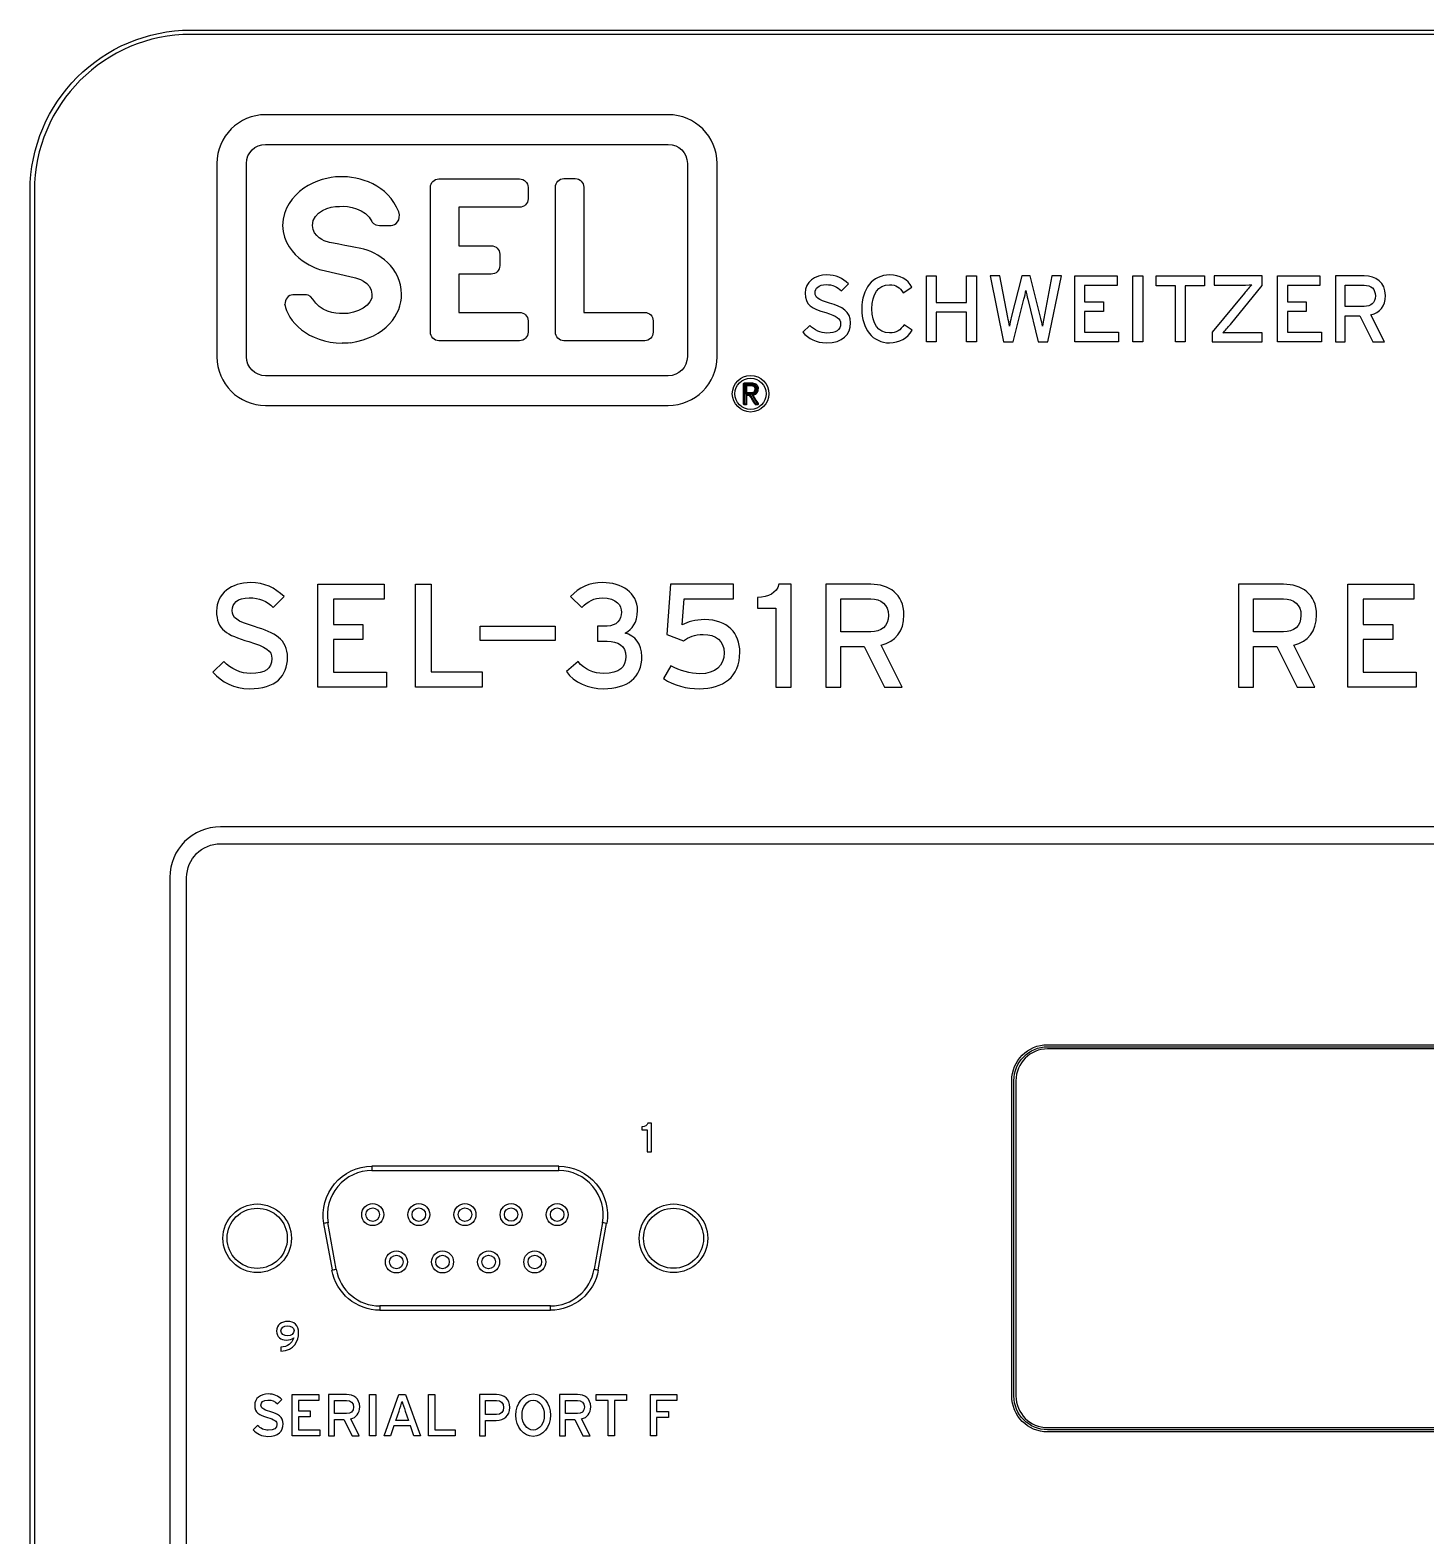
# Model space of a CAD drawing. Extents: x 5.5 to 12.5, y 5.1 to 18.5.
# Drawn here: x 5.5 to 8.799, y 14.94 to 18.498 of the extents above; entities that cross this region are included whole.
import ezdxf

# ---------------------------------------------------------------- set-up
doc = ezdxf.new("R2010")
doc.units = 0
doc.header["$MEASUREMENT"] = 0
doc.layers.get('0').update_dxf_attribs({"linetype": 'CONTINUOUS'})

# ---------------------------------------------------------------- blocks, each defined once
blk = doc.blocks.new('AI9-BLK27')
at = {"color": 7}
blk.add_ellipse((0.0121, 0.0303), major_axis=(-0.0156, -0.0004), ratio=0.778885, dxfattribs=at)
blk.add_open_spline([(-0.0038, -0.0178), (-0.0038, -0.0178), (-0.0038, -0.0082), (-0.0038, -0.0082), (0.0119, -0.0075), (0.0226, -0.0003), (0.0269, 0.0139), (0.0222, 0.0101), (0.0172, 0.0085), (0.009, 0.0085), (-0.0033, 0.0085), (-0.0138, 0.0152), (-0.0138, 0.0297), (-0.0138, 0.0447), (-0.0022, 0.0525), (0.0127, 0.0525), (0.027, 0.0525), (0.0384, 0.0445), (0.0384, 0.0252), (0.0384, 0.0075), (0.0284, -0.0168), (-0.0038, -0.0178)], degree=3, knots=[0, 0, 0, 0, 1, 1, 1, 2, 2, 2, 3, 3, 3, 4, 4, 4, 5, 5, 5, 6, 6, 6, 7, 7, 7, 7], dxfattribs=at)
blk = doc.blocks.new('AI9-BLK26')
at = {"color": 7}
blk.add_open_spline([(0.0009, -0.034), (0.0009, -0.034), (0.0009, 0.0182), (0.0009, 0.0182), (0.0009, 0.0182), (-0.0111, 0.0182), (-0.0111, 0.0182), (-0.0111, 0.0182), (-0.0111, 0.0252), (-0.0111, 0.0252), (-0.004, 0.0258), (0.0016, 0.028), (0.0028, 0.034), (0.0028, 0.034), (0.0111, 0.034), (0.0111, 0.034), (0.0111, 0.034), (0.0111, -0.034), (0.0111, -0.034), (0.0111, -0.034), (0.0009, -0.034), (0.0009, -0.034)], degree=3, knots=[0, 0, 0, 0, 1, 1, 1, 2, 2, 2, 3, 3, 3, 4, 4, 4, 5, 5, 5, 6, 6, 6, 7, 7, 7, 7], dxfattribs=at)
blk = doc.blocks.new('AI9-BLK25')
at = {"color": 7}
for points in [[(-0.385, -0.0486), (-0.385, 0.0486), (-0.3223, 0.0486), (-0.3223, 0.0345), (-0.3703, 0.0345), (-0.3703, 0.0103), (-0.3424, 0.0103), (-0.3424, -0.0038), (-0.3703, -0.0038), (-0.3703, -0.0345), (-0.3202, -0.0345), (-0.3202, -0.0486)], [(-0.2024, -0.0486), (-0.2024, 0.0486), (-0.1879, 0.0486), (-0.1879, -0.0486)], [(-0.0977, -0.0486), (-0.1059, -0.0255), (-0.1449, -0.0255), (-0.153, -0.0486), (-0.1679, -0.0486), (-0.133, 0.0486), (-0.1177, 0.0486), (-0.0822, -0.0486)], [(-0.063, -0.0486), (-0.063, 0.0486), (-0.0484, 0.0486), (-0.0484, -0.0343), (0, -0.0343), (0, -0.0486)], [(0.3762, 0.0343), (0.3762, -0.0486), (0.3617, -0.0486), (0.3617, 0.0343), (0.3333, 0.0343), (0.3333, 0.0486), (0.4046, 0.0486), (0.4046, 0.0343)], [(0.4759, 0.0343), (0.4759, 0.009), (0.5038, 0.009), (0.5038, -0.0053), (0.4759, -0.0053), (0.4759, -0.0486), (0.4613, -0.0486), (0.4613, 0.0486), (0.524, 0.0486), (0.524, 0.0343)]]:
    blk.add_lwpolyline(points, close=True, dxfattribs=at)
for major_axis, ratio in [((0, -0.0501), 0.821306), ((0, 0.0355), 0.737864)]:
    blk.add_ellipse((0.1843, 0), major_axis=major_axis, ratio=ratio, dxfattribs=at)
for points, knots in [([(-0.4427, -0.0501), (-0.4568, -0.0501), (-0.469, -0.0441), (-0.4773, -0.0345), (-0.4773, -0.0345), (-0.467, -0.0243), (-0.467, -0.0243), (-0.4604, -0.0314), (-0.4508, -0.0358), (-0.4417, -0.0358), (-0.4281, -0.0358), (-0.4215, -0.0312), (-0.4215, -0.0217), (-0.4215, -0.0141), (-0.4272, -0.0103), (-0.4434, -0.0055), (-0.4641, 0.0005), (-0.4739, 0.0057), (-0.4739, 0.0231), (-0.4739, 0.0398), (-0.4597, 0.0501), (-0.4418, 0.0501), (-0.4286, 0.0501), (-0.4186, 0.0453), (-0.41, 0.037), (-0.41, 0.037), (-0.4203, 0.0265), (-0.4203, 0.0265), (-0.4263, 0.0327), (-0.4332, 0.0358), (-0.4429, 0.0358), (-0.4542, 0.0358), (-0.4591, 0.0303), (-0.4591, 0.0238), (-0.4591, 0.0169), (-0.4548, 0.0136), (-0.4379, 0.0086), (-0.4188, 0.0028), (-0.4067, -0.0033), (-0.4067, -0.0207), (-0.4067, -0.0382), (-0.4179, -0.0501), (-0.4427, -0.0501)], [0, 0, 0, 0, 1, 1, 1, 2, 2, 2, 3, 3, 3, 4, 4, 4, 5, 5, 5, 6, 6, 6, 7, 7, 7, 8, 8, 8, 9, 9, 9, 10, 10, 10, 11, 11, 11, 12, 12, 12, 13, 13, 13, 14, 14, 14, 14]), ([(-0.247, -0.009), (-0.247, -0.009), (-0.2272, -0.0486), (-0.2272, -0.0486), (-0.2272, -0.0486), (-0.2439, -0.0486), (-0.2439, -0.0486), (-0.2439, -0.0486), (-0.2634, -0.0102), (-0.2634, -0.0102), (-0.2634, -0.0102), (-0.2853, -0.0102), (-0.2853, -0.0102), (-0.2853, -0.0102), (-0.2853, -0.0486), (-0.2853, -0.0486), (-0.2853, -0.0486), (-0.2996, -0.0486), (-0.2996, -0.0486), (-0.2996, -0.0486), (-0.2996, 0.0486), (-0.2996, 0.0486), (-0.2996, 0.0486), (-0.2568, 0.0486), (-0.2568, 0.0486), (-0.24, 0.0486), (-0.2257, 0.0396), (-0.2257, 0.0196), (-0.2257, 0.004), (-0.2339, -0.0055), (-0.247, -0.009)], [0, 0, 0, 0, 1, 1, 1, 2, 2, 2, 3, 3, 3, 4, 4, 4, 5, 5, 5, 6, 6, 6, 7, 7, 7, 8, 8, 8, 9, 9, 9, 10, 10, 10, 10]), ([(0.0968, -0.0124), (0.0968, -0.0124), (0.0715, -0.0124), (0.0715, -0.0124), (0.0715, -0.0124), (0.0715, -0.0486), (0.0715, -0.0486), (0.0715, -0.0486), (0.0572, -0.0486), (0.0572, -0.0486), (0.0572, -0.0486), (0.0572, 0.0486), (0.0572, 0.0486), (0.0572, 0.0486), (0.0978, 0.0486), (0.0978, 0.0486), (0.1158, 0.0486), (0.129, 0.0384), (0.129, 0.0183), (0.129, -0.0017), (0.1158, -0.0124), (0.0968, -0.0124)], [0, 0, 0, 0, 1, 1, 1, 2, 2, 2, 3, 3, 3, 4, 4, 4, 5, 5, 5, 6, 6, 6, 7, 7, 7, 7]), ([(0.2989, -0.009), (0.2989, -0.009), (0.3187, -0.0486), (0.3187, -0.0486), (0.3187, -0.0486), (0.3018, -0.0486), (0.3018, -0.0486), (0.3018, -0.0486), (0.2825, -0.0102), (0.2825, -0.0102), (0.2825, -0.0102), (0.2606, -0.0102), (0.2606, -0.0102), (0.2606, -0.0102), (0.2606, -0.0486), (0.2606, -0.0486), (0.2606, -0.0486), (0.2463, -0.0486), (0.2463, -0.0486), (0.2463, -0.0486), (0.2463, 0.0486), (0.2463, 0.0486), (0.2463, 0.0486), (0.2889, 0.0486), (0.2889, 0.0486), (0.3059, 0.0486), (0.3202, 0.0396), (0.3202, 0.0196), (0.3202, 0.004), (0.312, -0.0055), (0.2989, -0.009)], [0, 0, 0, 0, 1, 1, 1, 2, 2, 2, 3, 3, 3, 4, 4, 4, 5, 5, 5, 6, 6, 6, 7, 7, 7, 8, 8, 8, 9, 9, 9, 10, 10, 10, 10]), ([(-0.2568, 0.0348), (-0.2568, 0.0348), (-0.2853, 0.0348), (-0.2853, 0.0348), (-0.2853, 0.0348), (-0.2853, 0.0036), (-0.2853, 0.0036), (-0.2853, 0.0036), (-0.2568, 0.0036), (-0.2568, 0.0036), (-0.2472, 0.0036), (-0.2403, 0.0086), (-0.2403, 0.0191), (-0.2403, 0.0293), (-0.247, 0.0348), (-0.2568, 0.0348)], [0, 0, 0, 0, 1, 1, 1, 2, 2, 2, 3, 3, 3, 4, 4, 4, 5, 5, 5, 5]), ([(-0.1182, 0.0098), (-0.1206, 0.0169), (-0.1244, 0.0281), (-0.1256, 0.0322), (-0.1266, 0.0281), (-0.1301, 0.0169), (-0.1326, 0.0096), (-0.1326, 0.0096), (-0.1404, -0.0126), (-0.1404, -0.0126), (-0.1404, -0.0126), (-0.1104, -0.0126), (-0.1104, -0.0126), (-0.1104, -0.0126), (-0.1182, 0.0098), (-0.1182, 0.0098)], [0, 0, 0, 0, 1, 1, 1, 2, 2, 2, 3, 3, 3, 4, 4, 4, 5, 5, 5, 5]), ([(0.0975, 0.0348), (0.0975, 0.0348), (0.0715, 0.0348), (0.0715, 0.0348), (0.0715, 0.0348), (0.0715, 0.0014), (0.0715, 0.0014), (0.0715, 0.0014), (0.0975, 0.0014), (0.0975, 0.0014), (0.1087, 0.0014), (0.1142, 0.0078), (0.1142, 0.0183), (0.1142, 0.0289), (0.1077, 0.0348), (0.0975, 0.0348)], [0, 0, 0, 0, 1, 1, 1, 2, 2, 2, 3, 3, 3, 4, 4, 4, 5, 5, 5, 5]), ([(0.2889, 0.0348), (0.2889, 0.0348), (0.2606, 0.0348), (0.2606, 0.0348), (0.2606, 0.0348), (0.2606, 0.0036), (0.2606, 0.0036), (0.2606, 0.0036), (0.2889, 0.0036), (0.2889, 0.0036), (0.2987, 0.0036), (0.3054, 0.0086), (0.3054, 0.0191), (0.3054, 0.0293), (0.2989, 0.0348), (0.2889, 0.0348)], [0, 0, 0, 0, 1, 1, 1, 2, 2, 2, 3, 3, 3, 4, 4, 4, 5, 5, 5, 5])]:
    blk.add_open_spline(points, degree=3, knots=knots, dxfattribs=at)
blk = doc.blocks.new('AI9-BLK24')
at = {"color": 7}
for points in [[(-0.0076, -0.0146), (-0.011, -0.0146), (-0.0246, 0.0079), (-0.0351, 0.0079), (-0.0351, -0.0146), (-0.0384, -0.0146), (-0.0384, 0.0336), (-0.0198, 0.0336), (-0.0127, 0.0314), (-0.0103, 0.0291), (-0.0079, 0.0243), (-0.0079, 0.0172), (-0.0103, 0.0126), (-0.0127, 0.0102), (-0.0198, 0.0079), (-0.021, 0.0079)], [(-0.0112, 0.0176), (-0.0112, 0.0243), (-0.0134, 0.0284), (-0.0195, 0.0303), (-0.0351, 0.0303), (-0.0351, 0.0112), (-0.02, 0.0112), (-0.0134, 0.0133)]]:
    blk.add_lwpolyline(points, close=True, dxfattribs=at)
for points, knots in [([(-0.0403, 0.0336), (-0.0403, 0.0336), (-0.0403, -0.0146), (-0.0403, -0.0146), (-0.0403, -0.0158), (-0.0394, -0.0167), (-0.0384, -0.0167), (-0.0384, -0.0167), (-0.0351, -0.0167), (-0.0351, -0.0167), (-0.0339, -0.0167), (-0.0331, -0.0158), (-0.0331, -0.0146), (-0.0331, -0.0146), (-0.0331, 0.0026), (-0.0331, 0.0059), (-0.0308, 0.0059), (-0.0272, 0.0059), (-0.0258, 0.0059), (-0.0246, 0.0041), (-0.0127, -0.0157), (-0.0127, -0.0157), (-0.0124, -0.0164), (-0.0119, -0.0167), (-0.011, -0.0167), (-0.011, -0.0167), (-0.0076, -0.0167), (-0.0076, -0.0167), (-0.0069, -0.0167), (-0.0062, -0.0162), (-0.0059, -0.0157), (-0.0057, -0.0153), (-0.0055, -0.015), (-0.0055, -0.0146), (-0.0055, -0.0143), (-0.0057, -0.014), (-0.0059, -0.0136), (-0.0059, -0.0136), (-0.0155, 0.0024), (-0.0179, 0.0064), (-0.0162, 0.0069), (-0.0121, 0.0083), (-0.0121, 0.0083), (-0.0121, 0.0083), (-0.009, 0.0112), (-0.009, 0.0112), (-0.009, 0.0112), (-0.0062, 0.0164), (-0.0062, 0.0164), (-0.0062, 0.0164), (-0.006, 0.0243), (-0.006, 0.0243), (-0.006, 0.0243), (-0.0084, 0.03), (-0.0084, 0.03), (-0.0084, 0.03), (-0.0114, 0.0329), (-0.0114, 0.0329), (-0.0114, 0.0329), (-0.0191, 0.0355), (-0.0191, 0.0355), (-0.0191, 0.0355), (-0.0384, 0.0357), (-0.0384, 0.0357), (-0.0394, 0.0357), (-0.0403, 0.0348), (-0.0403, 0.0336)], [0, 0, 0, 0, 1, 1, 1, 2, 2, 2, 3, 3, 3, 4, 4, 4, 5, 5, 5, 6, 6, 6, 7, 7, 7, 8, 8, 8, 9, 9, 9, 10, 10, 10, 11, 11, 11, 12, 12, 12, 13, 13, 13, 14, 14, 14, 15, 15, 15, 16, 16, 16, 17, 17, 17, 18, 18, 18, 19, 19, 19, 20, 20, 20, 21, 21, 21, 22, 22, 22, 22]), ([(-0.037, 0.0303), (-0.037, 0.0303), (-0.037, 0.0112), (-0.037, 0.0112), (-0.037, 0.01), (-0.0362, 0.0091), (-0.0351, 0.0091), (-0.0351, 0.0091), (-0.02, 0.0091), (-0.02, 0.0091), (-0.02, 0.0091), (-0.0129, 0.0114), (-0.0129, 0.0114), (-0.0129, 0.0114), (-0.0095, 0.0167), (-0.0095, 0.0167), (-0.0093, 0.0169), (-0.0093, 0.0172), (-0.0093, 0.0176), (-0.0093, 0.0176), (-0.0093, 0.0243), (-0.0093, 0.0243), (-0.0093, 0.0243), (-0.0117, 0.0293), (-0.0117, 0.0293), (-0.0117, 0.0293), (-0.0189, 0.0322), (-0.0189, 0.0322), (-0.0189, 0.0322), (-0.0351, 0.0324), (-0.0351, 0.0324), (-0.0362, 0.0324), (-0.037, 0.0315), (-0.037, 0.0303)], [0, 0, 0, 0, 1, 1, 1, 2, 2, 2, 3, 3, 3, 4, 4, 4, 5, 5, 5, 6, 6, 6, 7, 7, 7, 8, 8, 8, 9, 9, 9, 10, 10, 10, 11, 11, 11, 11]), ([(-0.0198, 0.0317), (-0.0198, 0.0317), (-0.0134, 0.0295), (-0.0134, 0.0295), (-0.0134, 0.0295), (-0.0117, 0.0276), (-0.0117, 0.0276), (-0.0117, 0.0276), (-0.0098, 0.0234), (-0.0098, 0.0234), (-0.0098, 0.0234), (-0.01, 0.0172), (-0.01, 0.0172), (-0.01, 0.0172), (-0.0121, 0.0134), (-0.0121, 0.0134), (-0.0121, 0.0134), (-0.0141, 0.0117), (-0.0141, 0.0117), (-0.0141, 0.0117), (-0.0203, 0.0098), (-0.0203, 0.0098), (-0.021, 0.0096), (-0.022, 0.0091), (-0.0222, 0.0086), (-0.0224, 0.0084), (-0.0224, 0.0083), (-0.0224, 0.0083), (-0.0226, 0.0083), (-0.0229, 0.009), (-0.0229, 0.009), (-0.0233, 0.0095), (-0.0239, 0.01), (-0.0246, 0.01), (-0.0246, 0.01), (-0.0351, 0.01), (-0.0351, 0.01), (-0.0358, 0.01), (-0.036, 0.0091), (-0.0363, 0.0086), (-0.0363, 0.0202), (-0.0363, 0.0298), (-0.0363, 0.0317), (-0.0332, 0.0317), (-0.0198, 0.0317), (-0.0198, 0.0317)], [0, 0, 0, 0, 1, 1, 1, 2, 2, 2, 3, 3, 3, 4, 4, 4, 5, 5, 5, 6, 6, 6, 7, 7, 7, 8, 8, 8, 9, 9, 9, 10, 10, 10, 11, 11, 11, 12, 12, 12, 13, 13, 13, 14, 14, 14, 15, 15, 15, 15]), ([(-0.0195, 0.0284), (-0.0195, 0.0284), (-0.014, 0.0265), (-0.014, 0.0265), (-0.014, 0.0265), (-0.0129, 0.0234), (-0.0129, 0.0234), (-0.0129, 0.0234), (-0.0131, 0.0189), (-0.0133, 0.0181), (-0.0136, 0.0174), (-0.0152, 0.0143), (-0.0152, 0.0143), (-0.0152, 0.0143), (-0.0205, 0.0131), (-0.0205, 0.0131), (-0.0205, 0.0131), (-0.0301, 0.0131), (-0.0331, 0.0131), (-0.0331, 0.016), (-0.0331, 0.0255), (-0.0331, 0.0284), (-0.0301, 0.0284), (-0.0195, 0.0284), (-0.0195, 0.0284)], [0, 0, 0, 0, 1, 1, 1, 2, 2, 2, 3, 3, 3, 4, 4, 4, 5, 5, 5, 6, 6, 6, 7, 7, 7, 8, 8, 8, 8])]:
    blk.add_open_spline(points, degree=3, knots=knots, dxfattribs=at)
blk = doc.blocks.new('AI9-BLK23')
at = {"color": 7}
for radius in [0.0432, 0.0369]:
    blk.add_circle((-0.0236, 0.0098), radius, dxfattribs=at)
blk.add_blockref('AI9-BLK24', (0, 0), dxfattribs=at)

msp = doc.modelspace()

# ---------------------------------------------------------------- linework, layer by layer
at = {"color": 7}
for points in [[(7.7129, 17.7617), (7.7129, 17.8315), (7.6414, 17.8315), (7.6414, 17.7617), (7.618, 17.7617), (7.618, 17.9173), (7.6414, 17.9173), (7.6414, 17.8544), (7.7129, 17.8544), (7.7129, 17.9173), (7.7363, 17.9173), (7.7363, 17.7617)], [(7.9685, 17.7617), (7.9685, 17.9173), (8.0688, 17.9173), (8.0688, 17.8947), (7.9918, 17.8947), (7.9918, 17.8563), (8.0365, 17.8563), (8.0365, 17.8335), (7.9918, 17.8335), (7.9918, 17.7844), (8.072, 17.7844), (8.072, 17.7617)], [(8.1063, 17.7617), (8.1063, 17.9173), (8.1296, 17.9173), (8.1296, 17.7617)], [(8.23, 17.8943), (8.23, 17.7617), (8.2067, 17.7617), (8.2067, 17.8943), (8.1614, 17.8943), (8.1614, 17.9173), (8.2753, 17.9173), (8.2753, 17.8943)], [(8.4481, 17.7617), (8.4481, 17.9173), (8.5483, 17.9173), (8.5483, 17.8947), (8.4713, 17.8947), (8.4713, 17.8563), (8.5159, 17.8563), (8.5159, 17.8335), (8.4713, 17.8335), (8.4713, 17.7844), (8.5516, 17.7844), (8.5516, 17.7617)], [(6.1798, 16.9457), (6.1798, 17.1888), (6.3364, 17.1888), (6.3364, 17.1535), (6.2163, 17.1535), (6.2163, 17.0934), (6.2861, 17.0934), (6.2861, 17.0579), (6.2163, 17.0579), (6.2163, 16.9812), (6.3416, 16.9812), (6.3416, 16.9457)], [(6.4106, 16.9457), (6.4106, 17.1888), (6.4472, 17.1888), (6.4472, 16.9816), (6.5684, 16.9816), (6.5684, 16.9457)], [(8.6138, 16.9457), (8.6138, 17.1888), (8.7704, 17.1888), (8.7704, 17.1535), (8.6503, 17.1535), (8.6503, 17.0934), (8.7201, 17.0934), (8.7201, 17.0579), (8.6503, 17.0579), (8.6503, 16.9812), (8.7755, 16.9812), (8.7755, 16.9457)], [(6.5631, 17.0562), (6.5631, 17.0896), (6.7402, 17.0896), (6.7402, 17.0562)], [(6.3075, 15.8133), (6.3075, 15.8033), (6.7495, 15.8033), (6.7495, 15.8133)], [(6.1934, 15.6783), (6.2134, 15.5684), (6.2232, 15.5701), (6.2032, 15.6802)], [(6.8325, 15.5701), (6.8423, 15.5684), (6.8623, 15.6783), (6.8525, 15.6802)], [(6.3264, 15.4833), (6.3264, 15.4733), (6.7293, 15.4733), (6.7293, 15.4833)]]:
    msp.add_lwpolyline(points, close=True, dxfattribs=at)
for centre, radius in [((6.0364, 15.6433), 0.081), ((6.0364, 15.6433), 0.0711), ((6.3093, 15.6993), 0.026), ((6.3093, 15.6993), 0.016), ((6.4184, 15.6993), 0.026), ((6.4184, 15.6993), 0.016), ((6.5274, 15.6993), 0.026), ((6.5274, 15.6993), 0.016), ((6.6365, 15.6993), 0.026), ((6.6364, 15.6993), 0.0159), ((6.7453, 15.6993), 0.026), ((6.7453, 15.6993), 0.016), ((7.0204, 15.6433), 0.081), ((7.0204, 15.6433), 0.071), ((6.3653, 15.5873), 0.026), ((6.3653, 15.5873), 0.016), ((6.4744, 15.5873), 0.026), ((6.4744, 15.5873), 0.016), ((6.5834, 15.5873), 0.026), ((6.5834, 15.5873), 0.016), ((6.6924, 15.5873), 0.026), ((6.6924, 15.5873), 0.016)]:
    msp.add_circle(centre, radius, dxfattribs=at)
for points, knots in [([(5.8796, 18.4983), (5.6701, 18.4983), (5.4996, 18.3279), (5.4996, 18.1183), (5.4996, 18.1183), (5.4996, 5.8684), (5.4996, 5.8684), (5.4996, 5.6589), (5.6701, 5.4884), (5.8796, 5.4884), (5.8796, 5.4884), (12.1297, 5.4884), (12.1297, 5.4884), (12.3391, 5.4884), (12.5097, 5.6589), (12.5097, 5.8684), (12.5097, 5.8684), (12.5097, 18.1183), (12.5097, 18.1183), (12.5097, 18.3279), (12.3391, 18.4983), (12.1297, 18.4983), (12.1297, 18.4983), (5.8796, 18.4983), (5.8796, 18.4983)], [0, 0, 0, 0, 1, 1, 1, 2, 2, 2, 3, 3, 3, 4, 4, 4, 5, 5, 5, 6, 6, 6, 7, 7, 7, 8, 8, 8, 8]), ([(5.5096, 5.8684), (5.5096, 5.8684), (5.5096, 18.1183), (5.5096, 18.1183), (5.5096, 18.3224), (5.6756, 18.4883), (5.8796, 18.4883), (5.8796, 18.4883), (12.1297, 18.4883), (12.1297, 18.4883), (12.3336, 18.4883), (12.4997, 18.3224), (12.4997, 18.1183), (12.4997, 18.1183), (12.4997, 5.8684), (12.4997, 5.8684), (12.4997, 5.6644), (12.3336, 5.4984), (12.1297, 5.4984), (12.1297, 5.4984), (5.8796, 5.4984), (5.8796, 5.4984), (5.6756, 5.4984), (5.5096, 5.6644), (5.5096, 5.8684)], [0, 0, 0, 0, 1, 1, 1, 2, 2, 2, 3, 3, 3, 4, 4, 4, 5, 5, 5, 6, 6, 6, 7, 7, 7, 8, 8, 8, 8]), ([(7.008, 18.2983), (7.0716, 18.2983), (7.1231, 18.2468), (7.1231, 18.1834), (7.1231, 18.1834), (7.1231, 17.7264), (7.1231, 17.7264), (7.1231, 17.6628), (7.0716, 17.6113), (7.008, 17.6113), (7.008, 17.6113), (6.0561, 17.6113), (6.0561, 17.6113), (5.9927, 17.6113), (5.9411, 17.6628), (5.9411, 17.7264), (5.9411, 17.7264), (5.9411, 18.1834), (5.9411, 18.1834), (5.9411, 18.2468), (5.9927, 18.2983), (6.0561, 18.2983), (6.0561, 18.2983), (7.008, 18.2983), (7.008, 18.2983)], [0, 0, 0, 0, 1, 1, 1, 2, 2, 2, 3, 3, 3, 4, 4, 4, 5, 5, 5, 6, 6, 6, 7, 7, 7, 8, 8, 8, 8]), ([(6.0561, 18.2283), (6.0313, 18.2283), (6.011, 18.2082), (6.011, 18.1834), (6.011, 18.1834), (6.011, 17.7264), (6.011, 17.7264), (6.011, 17.7016), (6.0313, 17.6813), (6.0561, 17.6813), (6.0561, 17.6813), (7.008, 17.6813), (7.008, 17.6813), (7.0328, 17.6813), (7.0531, 17.7016), (7.0531, 17.7264), (7.0531, 17.7264), (7.0531, 18.1834), (7.0531, 18.1834), (7.0531, 18.2082), (7.0328, 18.2283), (7.008, 18.2283), (7.008, 18.2283), (6.0561, 18.2283), (6.0561, 18.2283)], [0, 0, 0, 0, 1, 1, 1, 2, 2, 2, 3, 3, 3, 4, 4, 4, 5, 5, 5, 6, 6, 6, 7, 7, 7, 8, 8, 8, 8]), ([(6.2568, 17.7595), (6.3419, 17.7722), (6.3776, 17.827), (6.3776, 17.874), (6.3776, 17.9376), (6.3211, 17.9743), (6.2809, 17.9822), (6.2799, 17.9824), (6.2075, 17.9967), (6.2027, 17.9977), (6.1976, 17.9994), (6.1669, 18.0096), (6.1669, 18.0368), (6.1676, 18.0704), (6.2077, 18.0818), (6.2306, 18.0818), (6.2306, 18.0818), (6.2306, 18.0818), (6.2306, 18.0818), (6.2527, 18.0835), (6.2916, 18.0771), (6.3076, 18.0458), (6.3076, 18.0458), (6.3116, 18.0368), (6.3257, 18.0368), (6.3397, 18.0368), (6.3421, 18.0368), (6.3526, 18.0368), (6.3633, 18.0368), (6.3774, 18.0489), (6.3707, 18.0688), (6.346, 18.1322), (6.2785, 18.1539), (6.2306, 18.1517), (6.1827, 18.1517), (6.099, 18.1174), (6.0964, 18.0368), (6.099, 17.956), (6.1876, 17.9317), (6.1876, 17.9317), (6.1876, 17.9317), (6.2656, 17.9138), (6.2656, 17.9138), (6.2687, 17.9138), (6.3076, 17.9026), (6.3076, 17.874), (6.3106, 17.8502), (6.2727, 17.8263), (6.2379, 17.8287), (6.2217, 17.8268), (6.1836, 17.8339), (6.1676, 17.8628), (6.1622, 17.8728), (6.1507, 17.8728), (6.1507, 17.8728), (6.1507, 17.8728), (6.1316, 17.8728), (6.1207, 17.8728), (6.1097, 17.8728), (6.1018, 17.8621), (6.1018, 17.8501), (6.1018, 17.8453), (6.1018, 17.8501), (6.1018, 17.8501), (6.1068, 17.8123), (6.1564, 17.7588), (6.2375, 17.7588)], [0, 0, 0, 0, 1, 1, 1, 2, 2, 2, 3, 3, 3, 4, 4, 4, 5, 5, 5, 6, 6, 6, 7, 7, 7, 8, 8, 8, 9, 9, 9, 10, 10, 10, 11, 11, 11, 12, 12, 12, 13, 13, 13, 14, 14, 14, 15, 15, 15, 16, 16, 16, 17, 17, 17, 18, 18, 18, 19, 19, 19, 20, 20, 20, 21, 21, 21, 22, 22, 22, 22]), ([(6.9522, 17.8313), (6.9522, 17.8313), (6.8082, 17.8313), (6.8082, 17.8313), (6.8082, 17.8313), (6.8082, 18.1274), (6.8082, 18.1274), (6.8082, 18.1384), (6.7992, 18.1474), (6.7882, 18.1474), (6.7882, 18.1474), (6.7612, 18.1474), (6.7612, 18.1474), (6.7501, 18.1474), (6.7412, 18.1384), (6.7412, 18.1274), (6.7412, 18.1274), (6.7412, 17.7843), (6.7412, 17.7843), (6.7412, 17.7732), (6.7501, 17.7643), (6.7612, 17.7643), (6.7612, 17.7643), (6.7612, 17.7643), (6.7612, 17.7643), (6.7612, 17.7643), (6.9522, 17.7643), (6.9522, 17.7643), (6.9632, 17.7643), (6.9722, 17.7732), (6.9722, 17.7843), (6.9722, 17.7843), (6.9722, 17.8113), (6.9722, 17.8113), (6.9722, 17.8223), (6.9632, 17.8313), (6.9522, 17.8313)], [0, 0, 0, 0, 1, 1, 1, 2, 2, 2, 3, 3, 3, 4, 4, 4, 5, 5, 5, 6, 6, 6, 7, 7, 7, 8, 8, 8, 9, 9, 9, 10, 10, 10, 11, 11, 11, 12, 12, 12, 12]), ([(6.6566, 18.0797), (6.6676, 18.0797), (6.6766, 18.0886), (6.6766, 18.0998), (6.6766, 18.0998), (6.6766, 18.1267), (6.6766, 18.1267), (6.6766, 18.1377), (6.6676, 18.1467), (6.6566, 18.1467), (6.6566, 18.1467), (6.4656, 18.1467), (6.4656, 18.1467), (6.4546, 18.1467), (6.4456, 18.1377), (6.4456, 18.1267), (6.4456, 18.1267), (6.4456, 17.7843), (6.4456, 17.7843), (6.4456, 17.7732), (6.4546, 17.7643), (6.4656, 17.7643), (6.4656, 17.7643), (6.6566, 17.7643), (6.6566, 17.7643), (6.6676, 17.7643), (6.6766, 17.7732), (6.6766, 17.7843), (6.6766, 17.7843), (6.6766, 17.8113), (6.6766, 17.8113), (6.6766, 17.8223), (6.6676, 17.8313), (6.6566, 17.8313), (6.6566, 17.8313), (6.5126, 17.8313), (6.5126, 17.8313), (6.5126, 17.8313), (6.5126, 17.9216), (6.5126, 17.9216), (6.5126, 17.9216), (6.5896, 17.9216), (6.5896, 17.9216), (6.6006, 17.9216), (6.6096, 17.9305), (6.6096, 17.9417), (6.6096, 17.9417), (6.6096, 17.9686), (6.6096, 17.9686), (6.6096, 17.9796), (6.6006, 17.9886), (6.5896, 17.9886), (6.5896, 17.9886), (6.5126, 17.9886), (6.5126, 17.9886), (6.5126, 17.9886), (6.5126, 18.0797), (6.5126, 18.0797), (6.5126, 18.0797), (6.6566, 18.0797), (6.6566, 18.0797)], [0, 0, 0, 0, 1, 1, 1, 2, 2, 2, 3, 3, 3, 4, 4, 4, 5, 5, 5, 6, 6, 6, 7, 7, 7, 8, 8, 8, 9, 9, 9, 10, 10, 10, 11, 11, 11, 12, 12, 12, 13, 13, 13, 14, 14, 14, 15, 15, 15, 16, 16, 16, 17, 17, 17, 18, 18, 18, 19, 19, 19, 20, 20, 20, 20]), ([(7.3811, 17.7593), (7.3586, 17.7593), (7.3389, 17.7691), (7.3258, 17.7844), (7.3258, 17.7844), (7.3425, 17.8006), (7.3425, 17.8006), (7.3529, 17.7893), (7.3682, 17.7822), (7.3828, 17.7822), (7.4047, 17.7822), (7.4151, 17.7898), (7.4151, 17.8049), (7.4151, 17.8168), (7.4061, 17.8229), (7.3801, 17.8306), (7.3472, 17.8404), (7.3313, 17.8487), (7.3313, 17.8764), (7.3313, 17.9033), (7.3541, 17.9198), (7.3827, 17.9198), (7.4039, 17.9198), (7.4199, 17.9119), (7.4337, 17.8986), (7.4337, 17.8986), (7.4171, 17.8819), (7.4171, 17.8819), (7.4073, 17.8919), (7.3963, 17.8969), (7.3809, 17.8969), (7.3627, 17.8969), (7.3549, 17.888), (7.3549, 17.8775), (7.3549, 17.8666), (7.362, 17.8613), (7.3889, 17.8533), (7.4195, 17.844), (7.4387, 17.8342), (7.4387, 17.8065), (7.4387, 17.7784), (7.4209, 17.7593), (7.3811, 17.7593)], [0, 0, 0, 0, 1, 1, 1, 2, 2, 2, 3, 3, 3, 4, 4, 4, 5, 5, 5, 6, 6, 6, 7, 7, 7, 8, 8, 8, 9, 9, 9, 10, 10, 10, 11, 11, 11, 12, 12, 12, 13, 13, 13, 14, 14, 14, 14]), ([(7.531, 17.7593), (7.4907, 17.7593), (7.4652, 17.7924), (7.4652, 17.8396), (7.4652, 17.8866), (7.4907, 17.9198), (7.531, 17.9198), (7.5563, 17.9198), (7.5732, 17.9095), (7.5839, 17.8907), (7.5839, 17.8907), (7.5632, 17.8778), (7.5632, 17.8778), (7.5551, 17.8904), (7.547, 17.8964), (7.531, 17.8964), (7.5038, 17.8964), (7.4891, 17.8744), (7.4891, 17.8396), (7.4891, 17.8046), (7.5038, 17.7827), (7.531, 17.7827), (7.5472, 17.7827), (7.5572, 17.7893), (7.5651, 17.802), (7.5651, 17.802), (7.5845, 17.7891), (7.5845, 17.7891), (7.5734, 17.77), (7.5544, 17.7593), (7.531, 17.7593)], [0, 0, 0, 0, 1, 1, 1, 2, 2, 2, 3, 3, 3, 4, 4, 4, 5, 5, 5, 6, 6, 6, 7, 7, 7, 8, 8, 8, 9, 9, 9, 10, 10, 10, 10]), ([(7.9053, 17.7617), (7.9053, 17.7617), (7.8819, 17.7617), (7.8819, 17.7617), (7.8819, 17.7617), (7.8576, 17.8621), (7.8576, 17.8621), (7.8562, 17.8675), (7.8538, 17.879), (7.8531, 17.8828), (7.8524, 17.879), (7.85, 17.8675), (7.8486, 17.8621), (7.8486, 17.8621), (7.8233, 17.7617), (7.8233, 17.7617), (7.8233, 17.7617), (7.8002, 17.7617), (7.8002, 17.7617), (7.8002, 17.7617), (7.7685, 17.9173), (7.7685, 17.9173), (7.7685, 17.9173), (7.7919, 17.9173), (7.7919, 17.9173), (7.7919, 17.9173), (7.8107, 17.8191), (7.8107, 17.8191), (7.8116, 17.8144), (7.8136, 17.8037), (7.8142, 17.7986), (7.8152, 17.8037), (7.8174, 17.8142), (7.8185, 17.8189), (7.8185, 17.8189), (7.8433, 17.9173), (7.8433, 17.9173), (7.8433, 17.9173), (7.8634, 17.9173), (7.8634, 17.9173), (7.8634, 17.9173), (7.8888, 17.8167), (7.8888, 17.8167), (7.8898, 17.8123), (7.8915, 17.8043), (7.8925, 17.7986), (7.8936, 17.8044), (7.895, 17.813), (7.8956, 17.8168), (7.8956, 17.8168), (7.9144, 17.9173), (7.9144, 17.9173), (7.9144, 17.9173), (7.9372, 17.9173), (7.9372, 17.9173), (7.9372, 17.9173), (7.9053, 17.7617), (7.9053, 17.7617)], [0, 0, 0, 0, 1, 1, 1, 2, 2, 2, 3, 3, 3, 4, 4, 4, 5, 5, 5, 6, 6, 6, 7, 7, 7, 8, 8, 8, 9, 9, 9, 10, 10, 10, 11, 11, 11, 12, 12, 12, 13, 13, 13, 14, 14, 14, 15, 15, 15, 16, 16, 16, 17, 17, 17, 18, 18, 18, 19, 19, 19, 19]), ([(8.2936, 17.7617), (8.2936, 17.7617), (8.2936, 17.7844), (8.2936, 17.7844), (8.2936, 17.7844), (8.3695, 17.8763), (8.3695, 17.8763), (8.3745, 17.8823), (8.3831, 17.8923), (8.3871, 17.8962), (8.3809, 17.8961), (8.3649, 17.8957), (8.3557, 17.8957), (8.3557, 17.8957), (8.298, 17.8957), (8.298, 17.8957), (8.298, 17.8957), (8.298, 17.9173), (8.298, 17.9173), (8.298, 17.9173), (8.4117, 17.9173), (8.4117, 17.9173), (8.4117, 17.9173), (8.4117, 17.8947), (8.4117, 17.8947), (8.4117, 17.8947), (8.3366, 17.8029), (8.3366, 17.8029), (8.3318, 17.7968), (8.3232, 17.7869), (8.319, 17.7829), (8.3254, 17.7831), (8.3414, 17.7832), (8.3504, 17.7832), (8.3504, 17.7832), (8.4117, 17.7832), (8.4117, 17.7832), (8.4117, 17.7832), (8.4117, 17.7617), (8.4117, 17.7617), (8.4117, 17.7617), (8.2936, 17.7617), (8.2936, 17.7617)], [0, 0, 0, 0, 1, 1, 1, 2, 2, 2, 3, 3, 3, 4, 4, 4, 5, 5, 5, 6, 6, 6, 7, 7, 7, 8, 8, 8, 9, 9, 9, 10, 10, 10, 11, 11, 11, 12, 12, 12, 13, 13, 13, 14, 14, 14, 14]), ([(8.6687, 17.8253), (8.6687, 17.8253), (8.7004, 17.7617), (8.7004, 17.7617), (8.7004, 17.7617), (8.6735, 17.7617), (8.6735, 17.7617), (8.6735, 17.7617), (8.6427, 17.8234), (8.6427, 17.8234), (8.6427, 17.8234), (8.6076, 17.8234), (8.6076, 17.8234), (8.6076, 17.8234), (8.6076, 17.7617), (8.6076, 17.7617), (8.6076, 17.7617), (8.5847, 17.7617), (8.5847, 17.7617), (8.5847, 17.7617), (8.5847, 17.9173), (8.5847, 17.9173), (8.5847, 17.9173), (8.6529, 17.9173), (8.6529, 17.9173), (8.6801, 17.9173), (8.7028, 17.9028), (8.7028, 17.8709), (8.7028, 17.8459), (8.6897, 17.8306), (8.6687, 17.8253)], [0, 0, 0, 0, 1, 1, 1, 2, 2, 2, 3, 3, 3, 4, 4, 4, 5, 5, 5, 6, 6, 6, 7, 7, 7, 8, 8, 8, 9, 9, 9, 10, 10, 10, 10]), ([(8.6529, 17.8954), (8.6529, 17.8954), (8.6076, 17.8954), (8.6076, 17.8954), (8.6076, 17.8954), (8.6076, 17.8453), (8.6076, 17.8453), (8.6076, 17.8453), (8.6529, 17.8453), (8.6529, 17.8453), (8.6684, 17.8453), (8.6794, 17.8533), (8.6794, 17.8702), (8.6794, 17.8864), (8.6687, 17.8954), (8.6529, 17.8954)], [0, 0, 0, 0, 1, 1, 1, 2, 2, 2, 3, 3, 3, 4, 4, 4, 5, 5, 5, 5]), ([(6.2568, 17.7595), (6.2566, 17.7595), (6.2566, 17.7595), (6.2565, 17.7595), (6.2565, 17.7595), (6.2516, 17.7588), (6.2516, 17.7588), (6.2516, 17.7588), (6.242, 17.7588), (6.2375, 17.7588)], [0, 0, 0, 0, 1, 1, 1, 2, 2, 2, 3, 3, 3, 3]), ([(6.0181, 16.9419), (5.9826, 16.9419), (5.9521, 16.9573), (5.9316, 16.9812), (5.9316, 16.9812), (5.9576, 17.0065), (5.9576, 17.0065), (5.974, 16.9888), (5.9979, 16.9778), (6.0208, 16.9778), (6.0548, 16.9778), (6.0711, 16.9895), (6.0711, 17.0131), (6.0711, 17.0319), (6.0568, 17.0413), (6.0163, 17.0534), (5.9648, 17.0687), (5.9402, 17.0816), (5.9402, 17.1251), (5.9402, 17.1669), (5.9757, 17.1927), (6.0205, 17.1927), (6.0534, 17.1927), (6.0784, 17.1805), (6.0999, 17.1597), (6.0999, 17.1597), (6.0742, 17.1337), (6.0742, 17.1337), (6.0589, 17.1493), (6.0417, 17.1569), (6.0177, 17.1569), (5.9891, 17.1569), (5.9771, 17.143), (5.9771, 17.1268), (5.9771, 17.1097), (5.9881, 17.1013), (6.0301, 17.0889), (6.078, 17.0742), (6.108, 17.0591), (6.108, 17.0157), (6.108, 16.9719), (6.0801, 16.9419), (6.0181, 16.9419)], [0, 0, 0, 0, 1, 1, 1, 2, 2, 2, 3, 3, 3, 4, 4, 4, 5, 5, 5, 6, 6, 6, 7, 7, 7, 8, 8, 8, 9, 9, 9, 10, 10, 10, 11, 11, 11, 12, 12, 12, 13, 13, 13, 14, 14, 14, 14]), ([(6.8544, 16.9419), (6.8201, 16.9419), (6.7839, 16.9573), (6.767, 16.9823), (6.767, 16.9823), (6.7948, 17.0059), (6.7948, 17.0059), (6.8096, 16.9871), (6.8325, 16.9781), (6.8544, 16.9781), (6.8933, 16.9781), (6.9076, 16.9931), (6.9076, 17.0181), (6.9076, 17.0431), (6.8888, 17.0544), (6.8635, 17.0544), (6.8635, 17.0544), (6.8409, 17.0544), (6.8409, 17.0544), (6.8409, 17.0544), (6.8409, 17.0899), (6.8409, 17.0899), (6.8409, 17.0899), (6.8631, 17.0899), (6.8631, 17.0899), (6.8857, 17.0899), (6.8974, 17.1049), (6.8974, 17.1232), (6.8974, 17.1371), (6.8874, 17.1566), (6.8516, 17.1566), (6.8325, 17.1566), (6.8173, 17.1483), (6.8037, 17.134), (6.8037, 17.134), (6.7767, 17.1597), (6.7767, 17.1597), (6.7972, 17.1809), (6.8218, 17.1927), (6.8523, 17.1927), (6.8981, 17.1927), (6.9353, 17.1692), (6.9353, 17.1268), (6.9353, 17.0975), (6.9226, 17.083), (6.9059, 17.0735), (6.9288, 17.067), (6.9455, 17.0482), (6.9455, 17.0181), (6.9455, 16.9683), (6.9114, 16.9419), (6.8544, 16.9419)], [0, 0, 0, 0, 1, 1, 1, 2, 2, 2, 3, 3, 3, 4, 4, 4, 5, 5, 5, 6, 6, 6, 7, 7, 7, 8, 8, 8, 9, 9, 9, 10, 10, 10, 11, 11, 11, 12, 12, 12, 13, 13, 13, 14, 14, 14, 15, 15, 15, 16, 16, 16, 17, 17, 17, 17]), ([(7.0812, 16.9419), (7.0502, 16.9419), (7.0225, 16.9494), (6.9965, 16.9659), (6.9965, 16.9659), (7.0142, 16.9962), (7.0142, 16.9962), (7.0347, 16.9847), (7.0604, 16.9774), (7.0823, 16.9774), (7.1202, 16.9774), (7.1398, 16.9959), (7.1398, 17.0267), (7.1398, 17.0555), (7.1208, 17.0701), (7.0905, 17.0701), (7.07, 17.0701), (7.0562, 17.0642), (7.0437, 17.0548), (7.0437, 17.0548), (7.0047, 17.0701), (7.0047, 17.0701), (7.0047, 17.0701), (7.0132, 17.1888), (7.0132, 17.1888), (7.0132, 17.1888), (7.1624, 17.1888), (7.1624, 17.1888), (7.1624, 17.1888), (7.1624, 17.1542), (7.1624, 17.1542), (7.1624, 17.1542), (7.0457, 17.1542), (7.0457, 17.1542), (7.0457, 17.1542), (7.0409, 17.0927), (7.0409, 17.0927), (7.0545, 17.1002), (7.0714, 17.1052), (7.0933, 17.1052), (7.1489, 17.1052), (7.177, 17.0725), (7.177, 17.0284), (7.177, 16.969), (7.1374, 16.9419), (7.0812, 16.9419)], [0, 0, 0, 0, 1, 1, 1, 2, 2, 2, 3, 3, 3, 4, 4, 4, 5, 5, 5, 6, 6, 6, 7, 7, 7, 8, 8, 8, 9, 9, 9, 10, 10, 10, 11, 11, 11, 12, 12, 12, 13, 13, 13, 14, 14, 14, 15, 15, 15, 15]), ([(7.2621, 16.9457), (7.2621, 16.9457), (7.2621, 17.1319), (7.2621, 17.1319), (7.2621, 17.1319), (7.219, 17.1319), (7.219, 17.1319), (7.219, 17.1319), (7.219, 17.1573), (7.219, 17.1573), (7.244, 17.159), (7.2645, 17.1673), (7.269, 17.1888), (7.269, 17.1888), (7.2986, 17.1888), (7.2986, 17.1888), (7.2986, 17.1888), (7.2986, 16.9457), (7.2986, 16.9457), (7.2986, 16.9457), (7.2621, 16.9457), (7.2621, 16.9457)], [0, 0, 0, 0, 1, 1, 1, 2, 2, 2, 3, 3, 3, 4, 4, 4, 5, 5, 5, 6, 6, 6, 7, 7, 7, 7]), ([(7.5113, 17.0451), (7.5113, 17.0451), (7.561, 16.9457), (7.561, 16.9457), (7.561, 16.9457), (7.5191, 16.9457), (7.5191, 16.9457), (7.5191, 16.9457), (7.4707, 17.042), (7.4707, 17.042), (7.4707, 17.042), (7.4159, 17.042), (7.4159, 17.042), (7.4159, 17.042), (7.4159, 16.9457), (7.4159, 16.9457), (7.4159, 16.9457), (7.3801, 16.9457), (7.3801, 16.9457), (7.3801, 16.9457), (7.3801, 17.1888), (7.3801, 17.1888), (7.3801, 17.1888), (7.4867, 17.1888), (7.4867, 17.1888), (7.5291, 17.1888), (7.5649, 17.1662), (7.5649, 17.1163), (7.5649, 17.0773), (7.5444, 17.0534), (7.5113, 17.0451)], [0, 0, 0, 0, 1, 1, 1, 2, 2, 2, 3, 3, 3, 4, 4, 4, 5, 5, 5, 6, 6, 6, 7, 7, 7, 8, 8, 8, 9, 9, 9, 10, 10, 10, 10]), ([(8.4866, 17.0451), (8.4866, 17.0451), (8.5363, 16.9457), (8.5363, 16.9457), (8.5363, 16.9457), (8.4944, 16.9457), (8.4944, 16.9457), (8.4944, 16.9457), (8.446, 17.042), (8.446, 17.042), (8.446, 17.042), (8.3912, 17.042), (8.3912, 17.042), (8.3912, 17.042), (8.3912, 16.9457), (8.3912, 16.9457), (8.3912, 16.9457), (8.3554, 16.9457), (8.3554, 16.9457), (8.3554, 16.9457), (8.3554, 17.1888), (8.3554, 17.1888), (8.3554, 17.1888), (8.462, 17.1888), (8.462, 17.1888), (8.5044, 17.1888), (8.5402, 17.1662), (8.5402, 17.1163), (8.5402, 17.0773), (8.5197, 17.0534), (8.4866, 17.0451)], [0, 0, 0, 0, 1, 1, 1, 2, 2, 2, 3, 3, 3, 4, 4, 4, 5, 5, 5, 6, 6, 6, 7, 7, 7, 8, 8, 8, 9, 9, 9, 10, 10, 10, 10]), ([(7.4867, 17.1545), (7.4867, 17.1545), (7.4159, 17.1545), (7.4159, 17.1545), (7.4159, 17.1545), (7.4159, 17.0763), (7.4159, 17.0763), (7.4159, 17.0763), (7.4867, 17.0763), (7.4867, 17.0763), (7.511, 17.0763), (7.5281, 17.0889), (7.5281, 17.1152), (7.5281, 17.1406), (7.5113, 17.1545), (7.4867, 17.1545)], [0, 0, 0, 0, 1, 1, 1, 2, 2, 2, 3, 3, 3, 4, 4, 4, 5, 5, 5, 5]), ([(8.462, 17.1545), (8.462, 17.1545), (8.3912, 17.1545), (8.3912, 17.1545), (8.3912, 17.1545), (8.3912, 17.0763), (8.3912, 17.0763), (8.3912, 17.0763), (8.462, 17.0763), (8.462, 17.0763), (8.4863, 17.0763), (8.5034, 17.0889), (8.5034, 17.1152), (8.5034, 17.1406), (8.4866, 17.1545), (8.462, 17.1545)], [0, 0, 0, 0, 1, 1, 1, 2, 2, 2, 3, 3, 3, 4, 4, 4, 5, 5, 5, 5]), ([(5.9497, 11.5156), (5.8835, 11.5156), (5.8296, 11.5697), (5.8296, 11.6358), (5.8296, 11.6358), (5.8296, 16.4958), (5.8296, 16.4958), (5.8296, 16.562), (5.8835, 16.6157), (5.9497, 16.6157), (5.9497, 16.6157), (12.0497, 16.6157), (12.0497, 16.6157), (12.1159, 16.6157), (12.1696, 16.562), (12.1696, 16.4958), (12.1696, 16.4958), (12.1696, 11.6358), (12.1696, 11.6358), (12.1696, 11.5697), (12.1159, 11.5156), (12.0497, 11.5156), (12.0497, 11.5156), (5.9497, 11.5156), (5.9497, 11.5156)], [0, 0, 0, 0, 1, 1, 1, 2, 2, 2, 3, 3, 3, 4, 4, 4, 5, 5, 5, 6, 6, 6, 7, 7, 7, 8, 8, 8, 8]), ([(12.0497, 11.5559), (12.0938, 11.5559), (12.1297, 11.5917), (12.1297, 11.6358), (12.1297, 11.6358), (12.1297, 16.4958), (12.1297, 16.4958), (12.1297, 16.5399), (12.0938, 16.5757), (12.0497, 16.5757), (12.0497, 16.5757), (5.9497, 16.5757), (5.9497, 16.5757), (5.9054, 16.5757), (5.8696, 16.5399), (5.8696, 16.4958), (5.8696, 16.4958), (5.8696, 11.6358), (5.8696, 11.6358), (5.8696, 11.5917), (5.9054, 11.5559), (5.9497, 11.5559), (5.9497, 11.5559), (12.0497, 11.5559), (12.0497, 11.5559)], [0, 0, 0, 0, 1, 1, 1, 2, 2, 2, 3, 3, 3, 4, 4, 4, 5, 5, 5, 6, 6, 6, 7, 7, 7, 8, 8, 8, 8]), ([(7.9046, 16.1008), (7.8577, 16.1008), (7.8197, 16.0628), (7.8197, 16.0157), (7.8197, 16.0157), (7.8197, 15.2707), (7.8197, 15.2707), (7.8197, 15.2239), (7.8577, 15.1858), (7.9046, 15.1858), (7.9046, 15.1858), (11.6415, 15.1858), (11.6415, 15.1858), (11.6883, 15.1858), (11.7266, 15.2239), (11.7266, 15.2707), (11.7266, 15.2707), (11.7266, 16.0157), (11.7266, 16.0157), (11.7266, 16.0628), (11.6883, 16.1008), (11.6415, 16.1008), (11.6415, 16.1008), (7.9046, 16.1008), (7.9046, 16.1008)], [0, 0, 0, 0, 1, 1, 1, 2, 2, 2, 3, 3, 3, 4, 4, 4, 5, 5, 5, 6, 6, 6, 7, 7, 7, 8, 8, 8, 8]), ([(11.6415, 15.1908), (11.6859, 15.1908), (11.7218, 15.2266), (11.7218, 15.2707), (11.7218, 15.2707), (11.7218, 16.0157), (11.7218, 16.0157), (11.7218, 16.06), (11.6859, 16.0958), (11.6415, 16.0958), (11.6415, 16.0958), (7.9046, 16.0958), (7.9046, 16.0958), (7.8605, 16.0958), (7.8247, 16.06), (7.8247, 16.0157), (7.8247, 16.0157), (7.8247, 15.2707), (7.8247, 15.2707), (7.8247, 15.2266), (7.8605, 15.1908), (7.9046, 15.1908), (7.9046, 15.1908), (11.6415, 15.1908), (11.6415, 15.1908)], [0, 0, 0, 0, 1, 1, 1, 2, 2, 2, 3, 3, 3, 4, 4, 4, 5, 5, 5, 6, 6, 6, 7, 7, 7, 8, 8, 8, 8]), ([(7.8297, 15.2707), (7.8297, 15.2707), (7.8297, 16.0157), (7.8297, 16.0157), (7.8297, 16.0572), (7.8633, 16.0908), (7.9046, 16.0908), (7.9046, 16.0908), (11.6415, 16.0908), (11.6415, 16.0908), (11.6828, 16.0908), (11.7166, 16.0572), (11.7166, 16.0157), (11.7166, 16.0157), (11.7166, 15.2707), (11.7166, 15.2707), (11.7166, 15.2294), (11.6828, 15.1958), (11.6415, 15.1958), (11.6415, 15.1958), (7.9046, 15.1958), (7.9046, 15.1958), (7.8633, 15.1958), (7.8297, 15.2294), (7.8297, 15.2707)], [0, 0, 0, 0, 1, 1, 1, 2, 2, 2, 3, 3, 3, 4, 4, 4, 5, 5, 5, 6, 6, 6, 7, 7, 7, 8, 8, 8, 8]), ([(6.2193, 15.7722), (6.1974, 15.7462), (6.1883, 15.7119), (6.1941, 15.6783), (6.1941, 15.6783), (6.2039, 15.68), (6.2039, 15.68), (6.1986, 15.7107), (6.207, 15.7418), (6.227, 15.7658), (6.247, 15.7896), (6.2763, 15.8033), (6.3075, 15.8033), (6.3075, 15.8033), (6.3075, 15.8133), (6.3075, 15.8133), (6.2733, 15.8133), (6.2411, 15.7983), (6.2193, 15.7722)], [0, 0, 0, 0, 1, 1, 1, 2, 2, 2, 3, 3, 3, 4, 4, 4, 5, 5, 5, 6, 6, 6, 6]), ([(6.7495, 15.8033), (6.7805, 15.8033), (6.8097, 15.7896), (6.8297, 15.7658), (6.8499, 15.7418), (6.8582, 15.7107), (6.8528, 15.68), (6.8528, 15.68), (6.8626, 15.6783), (6.8626, 15.6783), (6.8685, 15.7119), (6.8594, 15.7462), (6.8375, 15.7722), (6.8156, 15.7983), (6.7834, 15.8133), (6.7495, 15.8133), (6.7495, 15.8133), (6.7495, 15.8033), (6.7495, 15.8033)], [0, 0, 0, 0, 1, 1, 1, 2, 2, 2, 3, 3, 3, 4, 4, 4, 5, 5, 5, 6, 6, 6, 6]), ([(6.2131, 15.5682), (6.2229, 15.5133), (6.2704, 15.4733), (6.3264, 15.4733), (6.3264, 15.4733), (6.3264, 15.4833), (6.3264, 15.4833), (6.2754, 15.4833), (6.2318, 15.5198), (6.223, 15.5701), (6.223, 15.5701), (6.2131, 15.5682), (6.2131, 15.5682)], [0, 0, 0, 0, 1, 1, 1, 2, 2, 2, 3, 3, 3, 4, 4, 4, 4]), ([(6.7293, 15.4833), (6.7293, 15.4833), (6.7293, 15.4733), (6.7293, 15.4733), (6.7853, 15.4733), (6.833, 15.5133), (6.8426, 15.5682), (6.8426, 15.5682), (6.8328, 15.5701), (6.8328, 15.5701), (6.8239, 15.5198), (6.7805, 15.4833), (6.7293, 15.4833)], [0, 0, 0, 0, 1, 1, 1, 2, 2, 2, 3, 3, 3, 4, 4, 4, 4])]:
    msp.add_open_spline(points, degree=3, knots=knots, dxfattribs=at)

# ---------------------------------------------------------------- block references
for name, p in [('AI9-BLK23', (7.2261, 17.6292)), ('AI9-BLK26', (6.9568, 15.8816)), ('AI9-BLK27', (6.0959, 15.3943)), ('AI9-BLK25', (6.5043, 15.2253))]:
    msp.add_blockref(name, p, dxfattribs=at)

doc.saveas('drawing.dxf')
